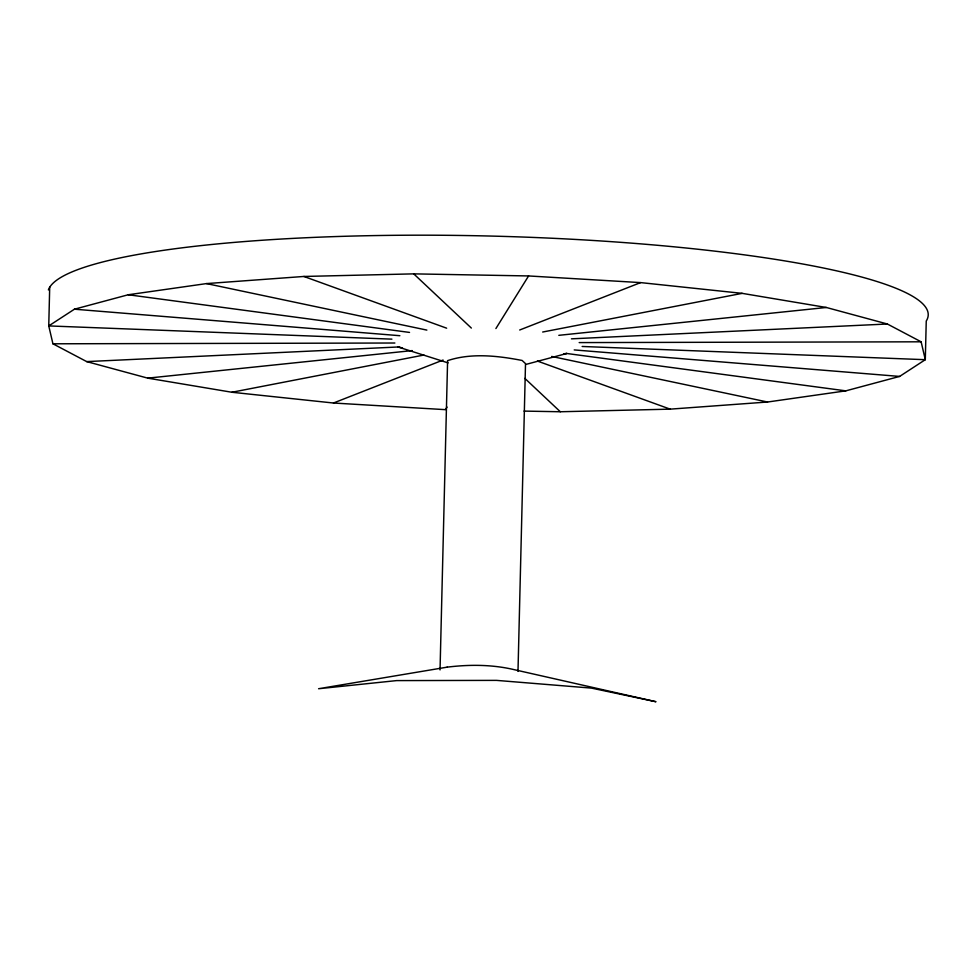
<?xml version="1.0" encoding="UTF-8"?>
<svg xmlns="http://www.w3.org/2000/svg" width="975" height="975" viewBox="0 0 975 975"><rect width="100%" height="100%" fill="white"/><g stroke="black" fill="none" stroke-linecap="round" stroke-linejoin="round"><path stroke-width="1.46" d="M49.701 287.259L48.75 325.918L52.93 343.797L86.69 361.603L147.737 378.142L231.904 392.255L333.45 403.016L445.465 409.658L447.062 407.099M440.042 669.922L447.598 360.64C471.327 352.743 497.933 355.765 522.137 360.47L525.513 363.638L517.993 671.409M495.897 328.551L528.584 275.949L640.599 282.604L742.158 293.353L826.325 307.478L887.372 324.005L921.131 341.811L925.299 359.69L899.62 376.423L845.812 390.853L767.557 402.017L670.178 409.147L560.32 411.755L524.05 411.097M528.584 275.949L413.729 273.865L303.883 276.461L206.505 283.591L128.249 294.755L74.441 309.197L48.75 325.918L391.913 339.142M333.45 403.016L443.101 360.031M519.699 330.001L640.599 282.604M525.769 364.455L566.755 353.486L563.757 353.803M231.904 392.255L423.942 355.034M542.673 332.024L742.158 293.353M147.737 378.142L412.218 350.598M558.809 335.327L826.325 307.478M86.69 361.603L399.567 346.917M571.447 338.837L887.372 324.005M52.93 343.797L394.875 343.017M579.174 342.591L921.131 341.811M582.148 346.466L925.299 359.69L926.25 321.031A440.371 68.128 1.4 0 0 520.76 236.962A440.371 68.128 1.4 0 0 48.384 289.941M74.441 309.197L399.847 335.705M574.214 349.915L899.62 376.423M128.249 294.755L409.524 332.426M566.036 353.389L845.812 390.853M206.505 283.591L426.855 330.098M551.667 356.448L767.557 402.017M402.468 347.917L398.068 346.99L448.11 362.895M303.883 276.461L446.648 328.185M537.408 361.055L670.178 409.147M413.729 273.865L471.352 328.063M524.867 378.398L560.32 411.755M447.111 667.156L318.593 688.728L396.654 680.599L496.519 680.379L591.447 688.106L655.98 701.732L514.581 669.752C492.558 664.475 469.499 664.389 447.111 667.156"/></g></svg>
